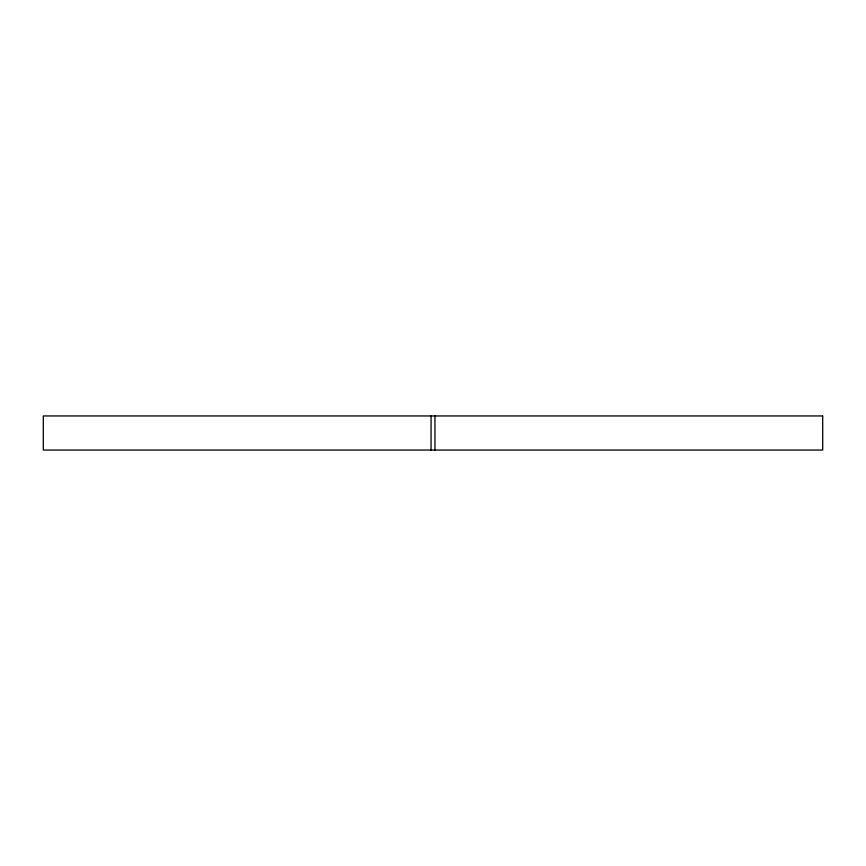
<?xml version="1.0" encoding="UTF-8"?>
<svg xmlns="http://www.w3.org/2000/svg" width="866" height="866" viewBox="0 0 866 866"><rect width="100%" height="100%" fill="white"/><g stroke="black" fill="none" stroke-linecap="round" stroke-linejoin="round"><path stroke-width="1.3" d="M434.949 415.951L434.949 450.049M431.051 415.951L431.051 450.049M822.7 415.951L43.3 415.951L43.3 450.049L822.7 450.049L822.7 415.951"/></g></svg>
